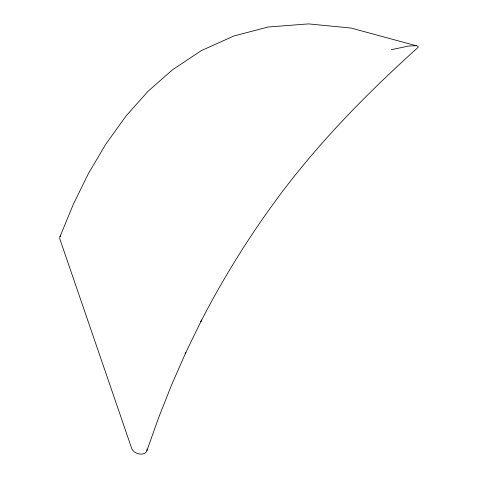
<?xml version="1.0" encoding="UTF-8"?>
<svg xmlns="http://www.w3.org/2000/svg" width="478" height="478" viewBox="0 0 478 478"><rect width="100%" height="100%" fill="white"/><g stroke="black" fill="none" stroke-linecap="round" stroke-linejoin="round"><path stroke-width="0.72" d="M146.925 450.575L158.666 417.575L171.608 384.898L185.87 352.411L185.201 353.81L201.602 320.063L200.909 321.503C224.158 276.29 251.243 233.103 281.757 192.443C321.533 139.755 367.935 92.559 416.918 48.445L418.262 47.149L418.023 46.211L350.977 28.041L308.525 23.9L268.086 27.013L233.862 36.005L201.298 50.632L172.421 69.836L148.007 91.328L126.204 115.778L105.919 143.992L88.699 173.042L73.451 204.004L60.049 236.55M391.291 49.694L408.439 46.079L416.207 45.697M147.039 449.075A8.036 5.628 20.5 0 1 146.286 451.907A8.132 5.694 20.5 0 1 137.724 453.598A8.036 5.634 20.5 0 1 131.797 448.705L59.881 239.108A6.734 4.798 21.8 0 1 60.778 235.511"/></g></svg>
